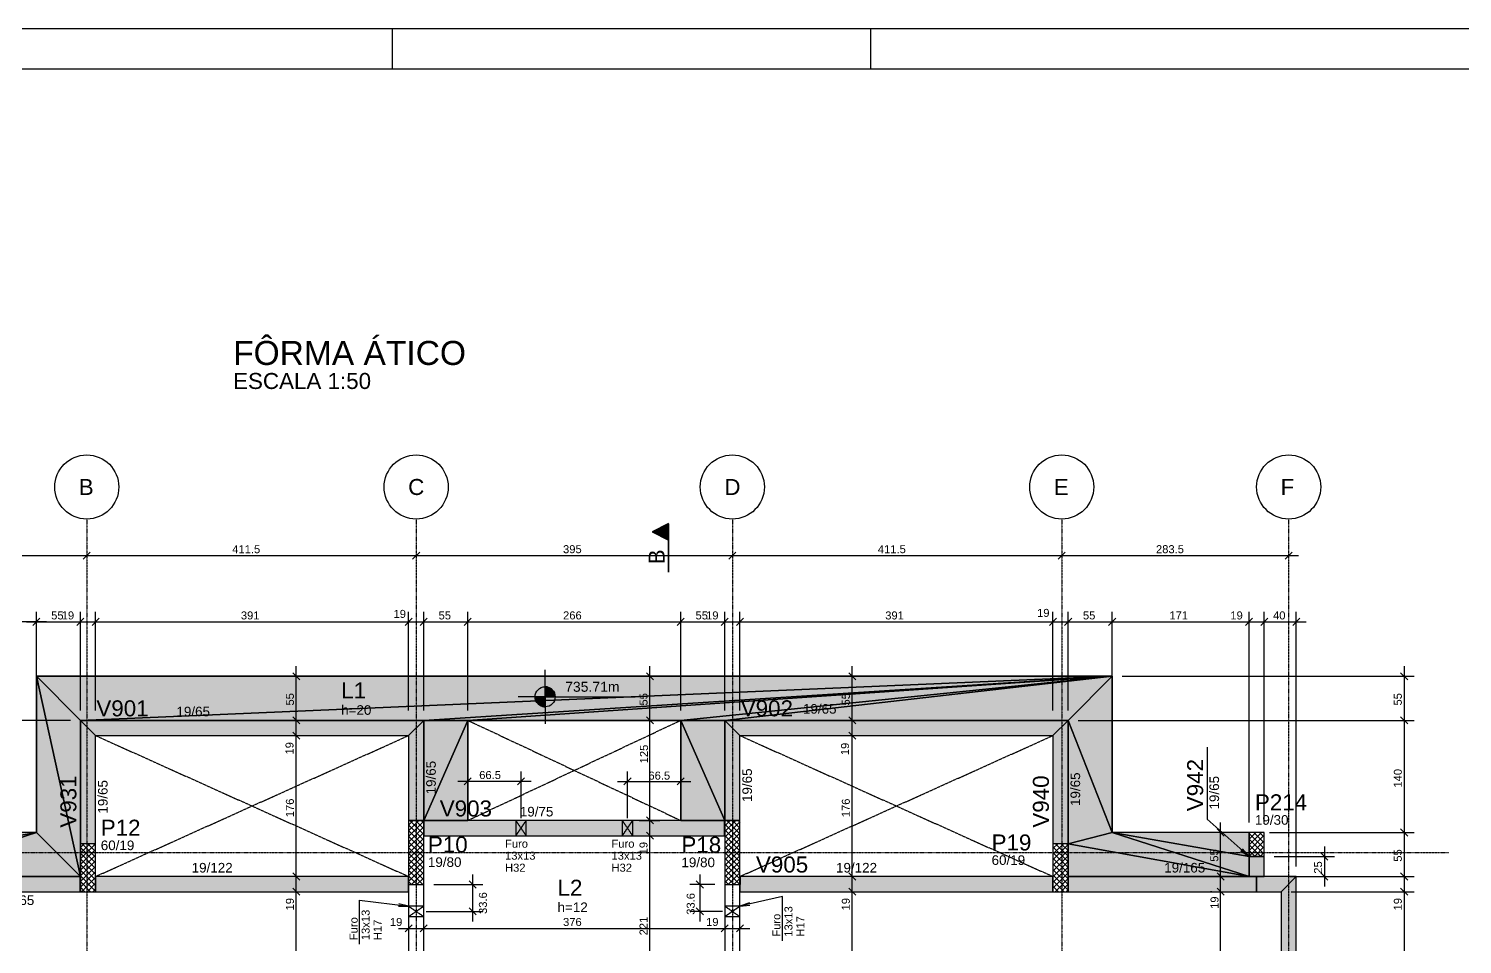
# Model space of a CAD drawing. Extents: x 37185 to 43130, y -8131 to -3926.
# Drawn here: x 38377 to 40168, y -5070 to -3926 of the extents above; entities that cross this region are included whole.
import ezdxf

# ---------------------------------------------------------------- set-up
doc = ezdxf.new("R2010")
doc.units = 0
doc.header["$MEASUREMENT"] = 0
doc.linetypes.add('ESTILO_TQS_0001', pattern=[1, 0.7, -0.3])
doc.linetypes.add('ESTILO_TQS_0004', pattern=[1.12, 0.5, -0.2, 0.01, -0.2, 0.01, -0.2])
doc.layers.add('00VIEWPORT', color=255, linetype='CONTINUOUS', plot=False)
for name, color, linetype in [('21', 5, 'CONTINUOUS'), ('32', 7, 'CONTINUOUS'), ('35', 7, 'CONTINUOUS'), ('37', 4, 'CONTINUOUS'), ('40', 240, 'CONTINUOUS'), ('42', 3, 'CONTINUOUS'), ('43', 3, 'CONTINUOUS'), ('44', 3, 'CONTINUOUS'), ('45', 2, 'CONTINUOUS'), ('46', 2, 'CONTINUOUS'), ('47', 2, 'CONTINUOUS'), ('50', 5, 'CONTINUOUS'), ('51', 5, 'CONTINUOUS'), ('53', 242, 'CONTINUOUS'), ('54', 242, 'CONTINUOUS'), ('55', 12, 'CONTINUOUS'), ('56', 51, 'CONTINUOUS'), ('60', 201, 'CONTINUOUS'), ('68', 4, 'CONTINUOUS'), ('70', 160, 'CONTINUOUS'), ('75', 9, 'CONTINUOUS'), ('79', 12, 'CONTINUOUS'), ('80', 6, 'CONTINUOUS'), ('81', 2, 'CONTINUOUS'), ('82', 252, 'CONTINUOUS')]:
    doc.layers.add(name, color=color, linetype=linetype)
doc.styles.add('TQS_ARIAL', font='arial.ttf')

# ---------------------------------------------------------------- blocks, each defined once
blk = doc.blocks.new('FOLHA A0 VIEWP')
at = {"layer": '00VIEWPORT', "linetype": 'Continuous'}
for p, q in [((37184.5, -3926.3), (43129.5, -3926.3)), ((38832, -3976.3), (38832, -3926.3)), ((39429.5, -3976.3), (39429.5, -3926.3)), ((37309.5, -3976.3), (43079.5, -3976.3))]:
    blk.add_line(p, q, dxfattribs=at)

msp = doc.modelspace()

# ---------------------------------------------------------------- linework, layer by layer
at = {"layer": '37', "linetype": 'Continuous'}
for points in [[(38442.01, -4789.97), (38442.01, -4943.97)], [(38871.01, -4789.97), (38442.01, -4789.97)], [(38871.01, -4914.97), (38871.01, -4789.97)], [(39247.01, -4789.97), (39247.01, -4914.97)], [(39676.01, -4789.97), (39247.01, -4789.97)], [(39676.01, -4943.97), (39676.01, -4789.97)], [(38461.01, -4943.97), (38461.01, -4808.97)], [(38461.01, -4808.97), (38852.01, -4808.97)], [(38852.01, -4808.97), (38852.01, -4914.97)], [(39266.01, -4914.97), (39266.01, -4808.97)], [(39266.01, -4808.97), (39657.01, -4808.97)], [(39657.01, -4808.97), (39657.01, -4943.97)], [(39247.01, -4914.97), (38871.01, -4914.97)], [(38871.01, -4933.97), (39247.01, -4933.97)], [(39902.01, -4959.97), (39902.01, -4984.97)], [(39921.01, -4984.97), (39921.01, -4959.97)], [(38442.01, -4984.97), (38216.01, -4984.97)], [(38852.01, -4984.97), (38461.01, -4984.97)], [(38852.01, -4994.97), (38852.01, -5003.97)], [(38871.01, -5154.97), (38871.01, -4994.97)], [(39247.01, -4994.97), (39247.01, -5154.97)], [(39657.01, -4984.97), (39266.01, -4984.97)], [(39266.01, -5003.97), (39266.01, -4994.97)], [(39902.01, -4984.97), (39676.01, -4984.97)], [(39921.01, -4984.97), (39902.01, -4984.97)], [(39961.01, -4984.97), (39921.01, -4984.97)], [(39961.01, -5303.97), (39961.01, -4984.97)], [(38206.51, -5003.97), (38442.01, -5003.97)], [(38852.01, -5003.97), (38852.01, -5154.97)], [(39266.01, -5154.97), (39266.01, -5003.97)], [(39676.01, -5003.97), (39911.51, -5003.97)], [(39911.51, -5003.97), (39942.01, -5003.97)], [(39942.01, -5003.97), (39942.01, -5303.97)]]:
    msp.add_lwpolyline(points, dxfattribs=at)
at = {"layer": '40', "linetype": 'Continuous'}
for p, q in [((38852.01, -4927.73), (38864.77, -4914.97)), ((38852.01, -4920.66), (38857.7, -4914.97)), ((38852.01, -4934.8), (38871.01, -4915.8)), ((38852.01, -4920.53), (38871.01, -4939.53)), ((38852.01, -4941.87), (38871.01, -4922.87)), ((38853.53, -4914.97), (38871.01, -4932.46)), ((38860.6, -4914.97), (38871.01, -4925.39)), ((38867.67, -4914.97), (38871.01, -4918.32)), ((39247.01, -4928.71), (39260.75, -4914.97)), ((39247.01, -4921.64), (39253.68, -4914.97)), ((39247.01, -4935.78), (39266.01, -4916.78)), ((39247.01, -4919.55), (39266.01, -4938.55)), ((39247.01, -4942.85), (39266.01, -4923.85)), ((39249.51, -4914.97), (39266.01, -4931.48)), ((39256.58, -4914.97), (39266.01, -4924.41)), ((39263.65, -4914.97), (39266.01, -4917.34)), ((38852.01, -4927.6), (38871.01, -4946.6)), ((38852.01, -4948.94), (38871.01, -4929.94)), ((38852.01, -4934.67), (38871.01, -4953.67)), ((38852.01, -4956.02), (38871.01, -4937.02)), ((38852.01, -4941.74), (38871.01, -4960.74)), ((39247.01, -4926.62), (39266.01, -4945.62)), ((39247.01, -4949.92), (39266.01, -4930.92)), ((39247.01, -4933.69), (39266.01, -4952.69)), ((39247.01, -4957), (39266.01, -4938)), ((39247.01, -4940.76), (39266.01, -4959.76)), ((39902.01, -4945.46), (39917.5, -4929.97)), ((39902.01, -4938.39), (39910.43, -4929.97)), ((39902.01, -4931.32), (39903.36, -4929.97)), ((39902.01, -4931.08), (39921.01, -4950.08)), ((39902.01, -4952.53), (39921.01, -4933.53)), ((39902.01, -4938.15), (39921.01, -4957.15)), ((39902.01, -4959.6), (39921.01, -4940.6)), ((39907.98, -4929.97), (39921.01, -4943.01)), ((39915.05, -4929.97), (39921.01, -4935.94)), ((38442.01, -4962.96), (38461.01, -4943.97)), ((38442.01, -4955.89), (38453.93, -4943.97)), ((38442.01, -4948.82), (38446.86, -4943.97)), ((38442.01, -4948.94), (38461.01, -4967.94)), ((38442.01, -4970.04), (38461.01, -4951.04)), ((38442.01, -4956.01), (38461.01, -4975.01)), ((38442.01, -4977.11), (38461.01, -4958.11)), ((38444.12, -4943.97), (38461.01, -4960.87)), ((38451.19, -4943.97), (38461.01, -4953.79)), ((38458.26, -4943.97), (38461.01, -4946.72)), ((38852.01, -4963.09), (38871.01, -4944.09)), ((38852.01, -4948.81), (38871.01, -4967.81)), ((38852.01, -4970.16), (38871.01, -4951.16)), ((38852.01, -4955.89), (38871.01, -4974.89)), ((38852.01, -4977.23), (38871.01, -4958.23)), ((39247.01, -4964.07), (39266.01, -4945.07)), ((39247.01, -4947.83), (39266.01, -4966.83)), ((39247.01, -4971.14), (39266.01, -4952.14)), ((39247.01, -4954.91), (39266.01, -4973.91)), ((39247.01, -4978.21), (39266.01, -4959.21)), ((39657.01, -4957.12), (39670.16, -4943.97)), ((39657.01, -4950.05), (39663.09, -4943.97)), ((39657.01, -4964.19), (39676.01, -4945.19)), ((39657.01, -4947.71), (39676.01, -4966.71)), ((39657.01, -4971.26), (39676.01, -4952.26)), ((39657.01, -4954.78), (39676.01, -4973.78)), ((39657.01, -4978.33), (39676.01, -4959.33)), ((39660.35, -4943.97), (39676.01, -4959.64)), ((39667.42, -4943.97), (39676.01, -4952.57)), ((39674.49, -4943.97), (39676.01, -4945.5)), ((39902.01, -4945.23), (39916.76, -4959.97)), ((39902.01, -4952.3), (39909.69, -4959.97)), ((39902.01, -4959.37), (39902.62, -4959.97)), ((39908.71, -4959.97), (39921.01, -4947.68)), ((39915.79, -4959.97), (39921.01, -4954.75)), ((38442.01, -4963.08), (38461.01, -4982.08)), ((38442.01, -4984.18), (38461.01, -4965.18)), ((38442.01, -4970.15), (38461.01, -4989.15)), ((38442.01, -4991.25), (38461.01, -4972.25)), ((38442.01, -4977.22), (38461.01, -4996.22)), ((38852.01, -4962.96), (38871.01, -4981.96)), ((38852.01, -4984.3), (38871.01, -4965.3)), ((38852.01, -4970.03), (38871.01, -4989.03)), ((38852.01, -4991.37), (38871.01, -4972.37)), ((38852.01, -4977.1), (38869.89, -4994.97)), ((39247.01, -4961.98), (39266.01, -4980.98)), ((39247.01, -4985.28), (39266.01, -4966.28)), ((39247.01, -4969.05), (39266.01, -4988.05)), ((39247.01, -4992.35), (39266.01, -4973.35)), ((39247.01, -4976.12), (39265.87, -4994.97)), ((39657.01, -4961.85), (39676.01, -4980.85)), ((39657.01, -4985.4), (39676.01, -4966.4)), ((39657.01, -4968.93), (39676.01, -4987.93)), ((39657.01, -4992.47), (39676.01, -4973.47)), ((39657.01, -4976), (39676.01, -4995)), ((38442.01, -4998.32), (38461.01, -4979.32)), ((38442.01, -4984.29), (38461.01, -5003.29)), ((38442.01, -4991.36), (38454.63, -5003.97)), ((38443.43, -5003.97), (38461.01, -4986.39)), ((38450.5, -5003.97), (38461.01, -4993.46)), ((38852.01, -4984.17), (38862.82, -4994.97)), ((38852.01, -4991.24), (38855.75, -4994.97)), ((38855.48, -4994.97), (38871.01, -4979.44)), ((38862.55, -4994.97), (38871.01, -4986.51)), ((38869.62, -4994.97), (38871.01, -4993.58)), ((39247.01, -4983.19), (39258.8, -4994.97)), ((39247.01, -4990.26), (39251.73, -4994.97)), ((39251.46, -4994.97), (39266.01, -4980.42)), ((39258.53, -4994.97), (39266.01, -4987.49)), ((39265.6, -4994.97), (39266.01, -4994.56)), ((39657.01, -4999.54), (39676.01, -4980.54)), ((39657.01, -4983.07), (39676.01, -5002.07)), ((39657.01, -4990.14), (39670.85, -5003.97)), ((39659.65, -5003.97), (39676.01, -4987.62)), ((39666.72, -5003.97), (39676.01, -4994.69)), ((38442.01, -4998.43), (38447.55, -5003.97)), ((38457.57, -5003.97), (38461.01, -5000.53)), ((39657.01, -4997.21), (39663.78, -5003.97)), ((39673.8, -5003.97), (39676.01, -5001.76))]:
    msp.add_line(p, q, dxfattribs=at)
for points in [[(38852.01, -4994.97), (38871.01, -4994.97), (38871.01, -4914.97), (38852.01, -4914.97), (38852.01, -4994.97)], [(39266.01, -4914.97), (39247.01, -4914.97), (39247.01, -4994.97), (39266.01, -4994.97), (39266.01, -4914.97)], [(39902.01, -4959.97), (39921.01, -4959.97), (39921.01, -4929.97), (39902.01, -4929.97), (39902.01, -4959.97)], [(38461.01, -5003.97), (38461.01, -4943.97), (38442.01, -4943.97), (38442.01, -5003.97), (38461.01, -5003.97)], [(39676.01, -5003.97), (39676.01, -4943.97), (39657.01, -4943.97), (39657.01, -5003.97), (39676.01, -5003.97)]]:
    msp.add_lwpolyline(points, dxfattribs=at)
at = {"layer": '50', "linetype": 'Continuous'}
for centre in [(38450.01, -4498.57), (38861.51, -4498.57), (39256.51, -4498.57), (39668.01, -4498.57), (39951.51, -4498.57)]:
    msp.add_circle(centre, 40, dxfattribs=at)
at = {"layer": '53', "linetype": 'ESTILO_TQS_0001'}
for points in [[(38992.51, -4924.47), (38986.01, -4933.97), (38999.01, -4933.97), (38992.51, -4924.47), (38999.01, -4933.97), (38999.01, -4914.97), (38992.51, -4924.47), (38999.01, -4914.97), (38986.01, -4914.97), (38992.51, -4924.47), (38986.01, -4914.97), (38986.01, -4933.97), (38992.51, -4924.47)], [(39125.51, -4924.47), (39119.01, -4933.97), (39132.01, -4933.97), (39125.51, -4924.47), (39132.01, -4933.97), (39132.01, -4914.97), (39125.51, -4924.47), (39132.01, -4914.97), (39119.01, -4914.97), (39125.51, -4924.47), (39119.01, -4914.97), (39119.01, -4933.97), (39125.51, -4924.47)], [(38861.51, -5028.56), (38871.01, -5035.06), (38871.01, -5022.06), (38861.51, -5028.56), (38871.01, -5022.06), (38852.01, -5022.06), (38861.51, -5028.56), (38852.01, -5022.06), (38852.01, -5035.06), (38861.51, -5028.56), (38852.01, -5035.06), (38871.01, -5035.06), (38861.51, -5028.56)], [(39256.51, -5028.56), (39266.01, -5035.06), (39266.01, -5022.06), (39256.51, -5028.56), (39266.01, -5022.06), (39247.01, -5022.06), (39256.51, -5028.56), (39247.01, -5022.06), (39247.01, -5035.06), (39256.51, -5028.56), (39247.01, -5035.06), (39266.01, -5035.06), (39256.51, -5028.56)]]:
    msp.add_lwpolyline(points, dxfattribs=at)
at = {"layer": '55', "linetype": 'Continuous'}
for p, q in [((39022.62, -4760.55), (39022.62, -4726.99)), ((39022.62, -4760.55), (38989.07, -4760.55)), ((39010.12, -4760.55), (39035.12, -4760.55)), ((39022.62, -4761.34), (39010.12, -4761.34)), ((39022.62, -4762.13), (39010.23, -4762.13)), ((39022.62, -4762.93), (39010.35, -4762.93)), ((39022.62, -4763.72), (39010.53, -4763.72)), ((39022.62, -4748.05), (39022.62, -4773.05)), ((39022.62, -4748.65), (39026.46, -4748.65)), ((39022.62, -4749.45), (39028.36, -4749.45)), ((39022.62, -4750.24), (39029.69, -4750.24)), ((39022.62, -4751.03), (39030.73, -4751.03)), ((39022.62, -4751.83), (39031.57, -4751.83)), ((39022.62, -4752.62), (39032.28, -4752.62)), ((39022.62, -4753.41), (39032.89, -4753.41)), ((39022.62, -4754.2), (39033.4, -4754.2)), ((39022.62, -4755), (39033.82, -4755)), ((39022.62, -4755.79), (39034.18, -4755.79)), ((39022.62, -4756.58), (39034.48, -4756.58)), ((39022.62, -4757.38), (39034.72, -4757.38)), ((39022.62, -4758.17), (39034.9, -4758.17)), ((39022.62, -4758.96), (39035.02, -4758.96)), ((39022.62, -4759.75), (39035.1, -4759.75)), ((39022.62, -4760.55), (39135.12, -4760.55)), ((39022.62, -4760.55), (39022.62, -4794.11)), ((39022.62, -4764.51), (39010.77, -4764.51)), ((39022.62, -4765.3), (39011.06, -4765.3)), ((39022.62, -4766.1), (39011.42, -4766.1)), ((39022.62, -4766.89), (39011.85, -4766.89)), ((39022.62, -4767.68), (39012.36, -4767.68)), ((39022.62, -4768.48), (39012.96, -4768.48)), ((39022.62, -4769.27), (39013.67, -4769.27)), ((39022.62, -4770.06), (39014.52, -4770.06)), ((39022.62, -4770.85), (39015.55, -4770.85)), ((39022.62, -4771.65), (39016.88, -4771.65)), ((39022.62, -4772.44), (39018.78, -4772.44))]:
    msp.add_line(p, q, dxfattribs=at)
msp.add_circle((39022.62, -4760.55), 12.5, dxfattribs=at)
at = {"layer": '56', "linetype": 'Continuous'}
for points in [[(38206.51, -5003.97), (38441.91, -5003.97), (38441.91, -4984.97), (38206.51, -4984.97), (38206.51, -5003.97)], [(38852.01, -5003.97), (38852.01, -4995.07), (38851.91, -4995.07), (38851.91, -4984.97), (38461.11, -4984.97), (38461.11, -5003.97), (38852.01, -5003.97)], [(39266.01, -5003.97), (39656.91, -5003.97), (39656.91, -4984.97), (39266.11, -4984.97), (39266.11, -4995.07), (39266.01, -4995.07), (39266.01, -5003.97)], [(39911.51, -5003.97), (39911.51, -4984.97), (39676.11, -4984.97), (39676.11, -5003.97), (39911.51, -5003.97)], [(39911.51, -5003.97), (39942.01, -5003.97), (39961.01, -4984.97), (39911.51, -4984.97), (39911.51, -5003.97)], [(39961.01, -4984.97), (39942.01, -5003.97), (39942.01, -5303.87), (39961.01, -5303.87), (39961.01, -4984.97)]]:
    msp.add_lwpolyline(points, dxfattribs=at)
for points in [[(38206.51, -5003.97), (38441.91, -5003.97), (38441.91, -4984.97)], [(38206.51, -5003.97), (38441.91, -4984.97), (38206.51, -4984.97)], [(38851.91, -4995.07), (38851.91, -4984.97), (38461.11, -4984.97)], [(38851.91, -4995.07), (38461.11, -4984.97), (38852.01, -5003.97)], [(38852.01, -5003.97), (38461.11, -4984.97), (38461.11, -5003.97)], [(38851.91, -4995.07), (38852.01, -5003.97), (38852.01, -4995.07)], [(39656.91, -5003.97), (39266.11, -4995.07), (39266.01, -4995.07)], [(39656.91, -5003.97), (39266.01, -4995.07), (39266.01, -5003.97)], [(39656.91, -5003.97), (39656.91, -4984.97), (39266.11, -4984.97)], [(39656.91, -5003.97), (39266.11, -4984.97), (39266.11, -4995.07)], [(39911.51, -5003.97), (39911.51, -4984.97), (39676.11, -4984.97)], [(39911.51, -5003.97), (39676.11, -4984.97), (39676.11, -5003.97)], [(39911.51, -5003.97), (39942.01, -5003.97), (39961.01, -4984.97)], [(39911.51, -5003.97), (39961.01, -4984.97), (39911.51, -4984.97)], [(39911.51, -5003.97), (39911.51, -4984.97), (39911.51, -5003.97)], [(39961.01, -4984.97), (39942.01, -5003.97), (39942.01, -5303.87)], [(39961.01, -4984.97), (39942.01, -5303.87), (39961.01, -5303.87)], [(39961.01, -4984.97), (39961.01, -5303.87), (39961.01, -4984.97)], [(39911.51, -5003.97), (39676.11, -5003.97), (39911.51, -5003.97)]]:
    msp.add_solid(points, dxfattribs=at)
at = {"layer": '60', "linetype": 'Continuous'}
for points in [[(39731.01, -4734.97), (38387.01, -4734.97), (38442.01, -4789.97), (39731.01, -4734.97)], [(38442.01, -4984.97), (38442.01, -4789.97), (38387.01, -4734.97), (38442.01, -4984.97)], [(38442.01, -4984.97), (38387.01, -4734.97), (38387.01, -4929.97), (38442.01, -4984.97)], [(39731.01, -4734.97), (38442.01, -4789.97), (38871.01, -4789.97), (39731.01, -4734.97)], [(39731.01, -4734.97), (38871.01, -4789.97), (38926.01, -4789.97), (39731.01, -4734.97)], [(39731.01, -4734.97), (38926.01, -4789.97), (39192.01, -4789.97), (39731.01, -4734.97)], [(39731.01, -4734.97), (39192.01, -4789.97), (39247.01, -4789.97), (39731.01, -4734.97)], [(39676.01, -4789.97), (39731.01, -4734.97), (39247.01, -4789.97), (39676.01, -4789.97)], [(39731.01, -4929.97), (39731.01, -4734.97), (39676.01, -4789.97), (39731.01, -4929.97)], [(38461.01, -4808.97), (38442.01, -4789.97), (38442.01, -4943.87), (38461.01, -4943.87), (38461.01, -4808.97)], [(38461.01, -4808.97), (38852.01, -4808.97), (38871.01, -4789.97), (38442.01, -4789.97), (38461.01, -4808.97)], [(38442.01, -4984.97), (38442.01, -4943.97), (38442.01, -4789.97), (38442.01, -4984.97)], [(38871.01, -4789.97), (38852.01, -4808.97), (38852.01, -4914.87), (38871.01, -4914.87), (38871.01, -4789.97)], [(38926.01, -4789.97), (38871.01, -4789.97), (38871.01, -4914.97), (38926.01, -4789.97)], [(38926.01, -4789.97), (38871.01, -4914.97), (38926.01, -4914.97), (38926.01, -4789.97)], [(39247.01, -4789.97), (39192.01, -4789.97), (39247.01, -4914.97), (39247.01, -4789.97)], [(39192.01, -4789.97), (39192.01, -4914.97), (39247.01, -4914.97), (39192.01, -4789.97)], [(39266.01, -4808.97), (39247.01, -4789.97), (39247.01, -4914.87), (39266.01, -4914.87), (39266.01, -4808.97)], [(39266.01, -4808.97), (39657.01, -4808.97), (39676.01, -4789.97), (39247.01, -4789.97), (39266.01, -4808.97)], [(39676.01, -4789.97), (39657.01, -4808.97), (39657.01, -4943.87), (39676.01, -4943.87), (39676.01, -4789.97)], [(39676.01, -4943.97), (39731.01, -4929.97), (39676.01, -4789.97), (39676.01, -4943.97)], [(38871.11, -4914.97), (38871.11, -4933.97), (39246.91, -4933.97), (39246.91, -4914.97), (38871.11, -4914.97)], [(38442.01, -4984.97), (38387.01, -4929.97), (38216.01, -4984.97), (38442.01, -4984.97)], [(38387.01, -4929.97), (38216.01, -4929.97), (38216.01, -4959.97), (38387.01, -4929.97)], [(38387.01, -4929.97), (38216.01, -4959.97), (38216.01, -4984.97), (38387.01, -4929.97)], [(39902.01, -4984.97), (39731.01, -4929.97), (39676.01, -4943.97), (39902.01, -4984.97)], [(39731.01, -4929.97), (39902.01, -4984.97), (39902.01, -4959.97), (39731.01, -4929.97)], [(39731.01, -4929.97), (39902.01, -4959.97), (39902.01, -4929.97), (39731.01, -4929.97)], [(39676.01, -4984.97), (39902.01, -4984.97), (39676.01, -4943.97), (39676.01, -4984.97)], [(39921.01, -4984.97), (39921.01, -4960.07), (39902.01, -4960.07), (39902.01, -4984.97), (39921.01, -4984.97)]]:
    msp.add_lwpolyline(points, dxfattribs=at)
for points in [[(39731.01, -4734.97), (38387.01, -4734.97), (38442.01, -4789.97)], [(38442.01, -4984.97), (38442.01, -4789.97), (38387.01, -4734.97)], [(38442.01, -4984.97), (38387.01, -4734.97), (38442.01, -4984.97)], [(38442.01, -4984.97), (38387.01, -4734.97), (38387.01, -4929.97)], [(39731.01, -4734.97), (38442.01, -4789.97), (39731.01, -4734.97)], [(39731.01, -4734.97), (38442.01, -4789.97), (38871.01, -4789.97)], [(39731.01, -4734.97), (38871.01, -4789.97), (39731.01, -4734.97)], [(39731.01, -4734.97), (38871.01, -4789.97), (38926.01, -4789.97)], [(39731.01, -4734.97), (38926.01, -4789.97), (39731.01, -4734.97)], [(39731.01, -4734.97), (38926.01, -4789.97), (39192.01, -4789.97)], [(39731.01, -4734.97), (39192.01, -4789.97), (39247.01, -4789.97)], [(39731.01, -4734.97), (39192.01, -4789.97), (39731.01, -4734.97)], [(39676.01, -4789.97), (39731.01, -4734.97), (39247.01, -4789.97)], [(39731.01, -4734.97), (39247.01, -4789.97), (39731.01, -4734.97)], [(39731.01, -4929.97), (39731.01, -4734.97), (39676.01, -4789.97)], [(38461.01, -4808.97), (38442.01, -4789.97), (38442.01, -4943.87)], [(38461.01, -4808.97), (38871.01, -4789.97), (38442.01, -4789.97)], [(38461.01, -4808.97), (38442.01, -4789.97), (38461.01, -4808.97)], [(38442.01, -4984.97), (38442.01, -4943.97), (38442.01, -4789.97)], [(38442.01, -4984.97), (38442.01, -4789.97), (38442.01, -4984.97)], [(38461.01, -4808.97), (38852.01, -4808.97), (38871.01, -4789.97)], [(38871.01, -4789.97), (38852.01, -4808.97), (38852.01, -4914.87)], [(38871.01, -4789.97), (38852.01, -4914.87), (38871.01, -4914.87)], [(38871.01, -4789.97), (38871.01, -4914.87), (38871.01, -4789.97)], [(38926.01, -4789.97), (38871.01, -4789.97), (38871.01, -4914.97)], [(38926.01, -4789.97), (38871.01, -4914.97), (38926.01, -4789.97)], [(38926.01, -4789.97), (38871.01, -4914.97), (38926.01, -4914.97)], [(38926.01, -4789.97), (38926.01, -4914.97), (38926.01, -4789.97)], [(39247.01, -4789.97), (39192.01, -4789.97), (39247.01, -4914.97)], [(39192.01, -4789.97), (39192.01, -4914.97), (39247.01, -4914.97)], [(39192.01, -4789.97), (39247.01, -4914.97), (39192.01, -4789.97)], [(39266.01, -4808.97), (39247.01, -4789.97), (39247.01, -4914.87)], [(39266.01, -4808.97), (39676.01, -4789.97), (39247.01, -4789.97)], [(39266.01, -4808.97), (39247.01, -4789.97), (39266.01, -4808.97)], [(39676.01, -4789.97), (39247.01, -4789.97), (39676.01, -4789.97)], [(39247.01, -4789.97), (39247.01, -4914.97), (39247.01, -4789.97)], [(39266.01, -4808.97), (39657.01, -4808.97), (39676.01, -4789.97)], [(39676.01, -4789.97), (39657.01, -4808.97), (39657.01, -4943.87)], [(39676.01, -4789.97), (39657.01, -4943.87), (39676.01, -4943.87)], [(39676.01, -4789.97), (39676.01, -4943.87), (39676.01, -4789.97)], [(39676.01, -4943.97), (39731.01, -4929.97), (39676.01, -4789.97)], [(39676.01, -4943.97), (39676.01, -4789.97), (39676.01, -4943.97)], [(39731.01, -4929.97), (39676.01, -4789.97), (39731.01, -4929.97)], [(38461.01, -4808.97), (38442.01, -4943.87), (38461.01, -4943.87)], [(38461.01, -4808.97), (38461.01, -4943.87), (38461.01, -4808.97)], [(39266.01, -4808.97), (39247.01, -4914.87), (39266.01, -4914.87)], [(39266.01, -4808.97), (39266.01, -4914.87), (39266.01, -4808.97)], [(38871.11, -4914.97), (38871.11, -4933.97), (39246.91, -4933.97)], [(38871.11, -4914.97), (39246.91, -4933.97), (39246.91, -4914.97)], [(38871.11, -4914.97), (39246.91, -4914.97), (38871.11, -4914.97)], [(38442.01, -4984.97), (38387.01, -4929.97), (38216.01, -4984.97)], [(38387.01, -4929.97), (38216.01, -4929.97), (38216.01, -4959.97)], [(38387.01, -4929.97), (38216.01, -4959.97), (38387.01, -4929.97)], [(38387.01, -4929.97), (38216.01, -4959.97), (38216.01, -4984.97)], [(38387.01, -4929.97), (38216.01, -4984.97), (38387.01, -4929.97)], [(38442.01, -4984.97), (38387.01, -4929.97), (38442.01, -4984.97)], [(39902.01, -4984.97), (39731.01, -4929.97), (39676.01, -4943.97)], [(39731.01, -4929.97), (39902.01, -4984.97), (39902.01, -4959.97)], [(39731.01, -4929.97), (39902.01, -4959.97), (39731.01, -4929.97)], [(39731.01, -4929.97), (39902.01, -4959.97), (39902.01, -4929.97)], [(39731.01, -4929.97), (39902.01, -4929.97), (39731.01, -4929.97)], [(39676.01, -4984.97), (39902.01, -4984.97), (39676.01, -4943.97)], [(39676.01, -4984.97), (39676.01, -4943.97), (39676.01, -4984.97)], [(39902.01, -4984.97), (39676.01, -4943.97), (39902.01, -4984.97)], [(39921.01, -4984.97), (39921.01, -4960.07), (39902.01, -4960.07)], [(39921.01, -4984.97), (39902.01, -4960.07), (39902.01, -4984.97)], [(38442.01, -4984.97), (38216.01, -4984.97), (38442.01, -4984.97)], [(39921.01, -4984.97), (39902.01, -4984.97), (39921.01, -4984.97)]]:
    msp.add_solid(points, dxfattribs=at)
at = {"layer": '68', "linetype": 'ESTILO_TQS_0001'}
for points in [[(38461.01, -5003.97), (38852.01, -5003.97)], [(39266.01, -5003.97), (39657.01, -5003.97)]]:
    msp.add_lwpolyline(points, dxfattribs=at)
at = {"layer": '70', "linetype": 'ESTILO_TQS_0004'}
for p, q in [((38450.01, -4538.57), (38450.01, -6445.58)), ((38861.51, -4538.57), (38861.51, -6445.58)), ((39256.51, -4538.57), (39256.51, -6445.58)), ((39668.01, -4538.57), (39668.01, -6445.58)), ((39951.51, -4538.57), (39951.51, -6445.58)), ((37919.79, -4954.97), (40151.74, -4954.97))]:
    msp.add_line(p, q, dxfattribs=at)
at = {"layer": '75', "linetype": 'Continuous'}
for p, q in [((39176.94, -4544.33), (39156.2, -4554.7)), ((39176.86, -4544.47), (39156.4, -4554.7)), ((39167.37, -4549.21), (39167.37, -4560.19)), ((39168.97, -4548.42), (39168.97, -4560.98)), ((39170.56, -4547.62), (39170.56, -4561.78)), ((39172.16, -4546.82), (39172.16, -4562.58)), ((39173.75, -4546.02), (39173.75, -4563.38)), ((39175.35, -4545.22), (39175.35, -4564.18)), ((39176.86, -4544.47), (39176.86, -4605.13)), ((39176.94, -4605.13), (39176.94, -4544.33)), ((39156.2, -4554.7), (39176.86, -4565.03)), ((39156.4, -4554.7), (39176.86, -4564.93)), ((39157.8, -4554), (39157.8, -4555.4)), ((39159.39, -4553.2), (39159.39, -4556.2)), ((39160.99, -4552.4), (39160.99, -4557)), ((39162.58, -4551.61), (39162.58, -4557.79)), ((39164.18, -4550.81), (39164.18, -4558.59)), ((39165.79, -4550.01), (39165.78, -4559.39)), ((38154.01, -4584.25), (38462.51, -4584.25)), ((38437.51, -4584.25), (38874.01, -4584.25)), ((38445.59, -4588.67), (38454.43, -4579.83)), ((38445.59, -4588.67), (38454.43, -4579.83)), ((38450.01, -4584.25), (38450.01, -4584.25)), ((38450.01, -4584.25), (38450.01, -4584.25)), ((38849.01, -4584.25), (39269.01, -4584.25)), ((38857.09, -4588.67), (38865.93, -4579.83)), ((38857.09, -4588.67), (38865.93, -4579.83)), ((38861.51, -4584.25), (38861.51, -4584.25)), ((38861.51, -4584.25), (38861.51, -4584.25)), ((39244.01, -4584.25), (39680.51, -4584.25)), ((39252.09, -4588.67), (39260.93, -4579.83)), ((39252.09, -4588.67), (39260.93, -4579.83)), ((39256.51, -4584.25), (39256.51, -4584.25)), ((39256.51, -4584.25), (39256.51, -4584.25)), ((39655.51, -4584.25), (39964.01, -4584.25)), ((39663.59, -4588.67), (39672.43, -4579.83)), ((39663.59, -4588.67), (39672.43, -4579.83)), ((39668.01, -4584.25), (39668.01, -4584.25)), ((39668.01, -4584.25), (39668.01, -4584.25)), ((39947.09, -4588.67), (39955.93, -4579.83)), ((39951.51, -4584.25), (39951.51, -4584.25)), ((38387.01, -4777.47), (38387.01, -4654.45)), ((38387.01, -4722.47), (38387.01, -4654.45)), ((38442.01, -4777.47), (38442.01, -4654.45)), ((38442.01, -4777.47), (38442.01, -4654.45)), ((38461.01, -4777.47), (38461.01, -4654.45)), ((38461.01, -4777.47), (38461.01, -4654.45)), ((38852.01, -4777.47), (38852.01, -4654.45)), ((38852.01, -4777.47), (38852.01, -4654.45)), ((38871.01, -4777.47), (38871.01, -4654.45)), ((38871.01, -4777.47), (38871.01, -4654.45)), ((38926.01, -4777.47), (38926.01, -4654.45)), ((38926.01, -4777.47), (38926.01, -4654.45)), ((39192.01, -4777.47), (39192.01, -4654.45)), ((39192.01, -4777.47), (39192.01, -4654.45)), ((39247.01, -4777.47), (39247.01, -4654.45)), ((39247.01, -4777.47), (39247.01, -4654.45)), ((39266.01, -4777.47), (39266.01, -4654.45)), ((39266.01, -4777.47), (39266.01, -4654.45)), ((39657.01, -4777.47), (39657.01, -4654.45)), ((39657.01, -4777.47), (39657.01, -4654.45)), ((39676.01, -4777.47), (39676.01, -4654.45)), ((39676.01, -4777.47), (39676.01, -4654.45)), ((39731.01, -4777.47), (39731.01, -4654.45)), ((39731.01, -4722.47), (39731.01, -4654.45)), ((39902.01, -4917.47), (39902.01, -4654.45)), ((39902.01, -4917.47), (39902.01, -4654.45)), ((39921.01, -4917.47), (39921.01, -4654.45)), ((39921.01, -4917.47), (39921.01, -4654.45)), ((39961.01, -4972.47), (39961.01, -4654.45)), ((38399.51, -4666.95), (38203.51, -4666.95)), ((38374.51, -4666.95), (38454.51, -4666.95)), ((38382.59, -4671.37), (38391.43, -4662.53)), ((38391.43, -4662.53), (38382.59, -4671.37)), ((38429.51, -4666.95), (38473.51, -4666.95)), ((38437.59, -4671.37), (38446.43, -4662.53)), ((38437.59, -4671.37), (38446.43, -4662.53)), ((38448.51, -4666.95), (38864.51, -4666.95)), ((38456.59, -4671.37), (38465.43, -4662.53)), ((38456.59, -4671.37), (38465.43, -4662.53)), ((38839.51, -4666.95), (38883.51, -4666.95)), ((38847.59, -4671.37), (38856.43, -4662.53)), ((38847.59, -4671.37), (38856.43, -4662.53)), ((38858.51, -4666.95), (38938.51, -4666.95)), ((38866.59, -4671.37), (38875.43, -4662.53)), ((38866.59, -4671.37), (38875.43, -4662.53)), ((38913.51, -4666.95), (39204.51, -4666.95)), ((38921.59, -4671.37), (38930.43, -4662.53)), ((38921.59, -4671.37), (38930.43, -4662.53)), ((39179.51, -4666.95), (39259.51, -4666.95)), ((39187.59, -4671.37), (39196.43, -4662.53)), ((39187.59, -4671.37), (39196.43, -4662.53)), ((39234.51, -4666.95), (39278.51, -4666.95)), ((39242.59, -4671.37), (39251.43, -4662.53)), ((39242.59, -4671.37), (39251.43, -4662.53)), ((39253.51, -4666.95), (39669.51, -4666.95)), ((39261.59, -4671.37), (39270.43, -4662.53)), ((39261.59, -4671.37), (39270.43, -4662.53)), ((39644.51, -4666.95), (39688.51, -4666.95)), ((39652.59, -4671.37), (39661.43, -4662.53)), ((39652.59, -4671.37), (39661.43, -4662.53)), ((39663.51, -4666.95), (39743.51, -4666.95)), ((39671.59, -4671.37), (39680.43, -4662.53)), ((39671.59, -4671.37), (39680.43, -4662.53)), ((39718.51, -4666.95), (39914.51, -4666.95)), ((39726.59, -4671.37), (39735.43, -4662.53)), ((39726.59, -4671.37), (39735.43, -4662.53)), ((39889.51, -4666.95), (39933.51, -4666.95)), ((39897.59, -4671.37), (39906.43, -4662.53)), ((39897.59, -4671.37), (39906.43, -4662.53)), ((39908.51, -4666.95), (39973.51, -4666.95)), ((39916.59, -4671.37), (39925.43, -4662.53)), ((39916.59, -4671.37), (39925.43, -4662.53)), ((39956.59, -4671.37), (39965.43, -4662.53)), ((38711.76, -4802.47), (38711.76, -4722.47)), ((39153.56, -4802.47), (39153.56, -4722.47)), ((39406.26, -4802.47), (39406.26, -4722.47)), ((40095.86, -4722.47), (40095.86, -4802.47)), ((38387.01, -4734.97), (38387.01, -4734.97)), ((38387.01, -4734.97), (38387.01, -4734.97)), ((38387.01, -4734.97), (38387.01, -4734.97)), ((38716.18, -4739.39), (38707.34, -4730.56)), ((38711.76, -4734.97), (38711.76, -4734.97)), ((39127.51, -4734.97), (39127.51, -4734.97)), ((39140.01, -4734.97), (39166.06, -4734.97)), ((39157.97, -4739.39), (39149.14, -4730.56)), ((39410.68, -4739.39), (39401.84, -4730.56)), ((39406.26, -4734.97), (39406.26, -4734.97)), ((39731.01, -4734.97), (39731.01, -4734.97)), ((39731.01, -4734.97), (39731.01, -4734.97)), ((39743.51, -4734.97), (40108.36, -4734.97)), ((40091.44, -4730.56), (40100.28, -4739.39)), ((38711.76, -4821.47), (38711.76, -4777.47)), ((39153.56, -4927.47), (39153.56, -4777.47)), ((39406.26, -4821.47), (39406.26, -4777.47)), ((40095.86, -4777.47), (40095.86, -4942.47)), ((38429.51, -4789.97), (37982.74, -4789.97)), ((38429.51, -4789.97), (37982.74, -4789.97)), ((38387.01, -4789.97), (38387.01, -4789.97)), ((38442.01, -4789.97), (38442.01, -4789.97)), ((38442.01, -4789.97), (38442.01, -4789.97)), ((38442.01, -4789.97), (38442.01, -4789.97)), ((38442.01, -4789.97), (38442.01, -4789.97)), ((38461.01, -4789.97), (38461.01, -4789.97)), ((38461.01, -4789.97), (38461.01, -4789.97)), ((38716.18, -4794.39), (38707.34, -4785.56)), ((38716.18, -4794.39), (38707.34, -4785.56)), ((38711.76, -4789.97), (38711.76, -4789.97)), ((38711.76, -4789.97), (38711.76, -4789.97)), ((38711.76, -4997.47), (38711.76, -4796.47)), ((38852.01, -4789.97), (38852.01, -4789.97)), ((38852.01, -4789.97), (38852.01, -4789.97)), ((38871.01, -4789.97), (38871.01, -4789.97)), ((38871.01, -4789.97), (38871.01, -4789.97)), ((38926.01, -4789.97), (38926.01, -4789.97)), ((38926.01, -4789.97), (38926.01, -4789.97)), ((39127.51, -4789.97), (39127.51, -4789.97)), ((39127.51, -4789.97), (39127.51, -4789.97)), ((39140.01, -4789.97), (39166.06, -4789.97)), ((39140.01, -4789.97), (39166.06, -4789.97)), ((39157.97, -4794.39), (39149.14, -4785.56)), ((39157.97, -4794.39), (39149.14, -4785.56)), ((39192.01, -4789.97), (39192.01, -4789.97)), ((39192.01, -4789.97), (39192.01, -4789.97)), ((39247.01, -4789.97), (39247.01, -4789.97)), ((39247.01, -4789.97), (39247.01, -4789.97)), ((39266.01, -4789.97), (39266.01, -4789.97)), ((39266.01, -4789.97), (39266.01, -4789.97)), ((39410.68, -4794.39), (39401.84, -4785.56)), ((39410.68, -4794.39), (39401.84, -4785.56)), ((39406.26, -4789.97), (39406.26, -4789.97)), ((39406.26, -4789.97), (39406.26, -4789.97)), ((39406.26, -4997.47), (39406.26, -4796.47)), ((39657.01, -4789.97), (39657.01, -4789.97)), ((39657.01, -4789.97), (39657.01, -4789.97)), ((39676.01, -4789.97), (39676.01, -4789.97)), ((39676.01, -4789.97), (39676.01, -4789.97)), ((39676.01, -4789.97), (39676.01, -4789.97)), ((39676.01, -4789.97), (39676.01, -4789.97)), ((39688.51, -4789.97), (40108.36, -4789.97)), ((39688.51, -4789.97), (40108.36, -4789.97)), ((39731.01, -4789.97), (39731.01, -4789.97)), ((40091.44, -4785.56), (40100.28, -4794.39)), ((40091.44, -4785.56), (40100.28, -4794.39)), ((38716.18, -4813.39), (38707.34, -4804.56)), ((38716.18, -4813.39), (38707.34, -4804.56)), ((38711.76, -4808.97), (38711.76, -4808.97)), ((38711.76, -4808.97), (38711.76, -4808.97)), ((39410.68, -4813.39), (39401.84, -4804.56)), ((39410.68, -4813.39), (39401.84, -4804.56)), ((39406.26, -4808.97), (39406.26, -4808.97)), ((39406.26, -4808.97), (39406.26, -4808.97)), ((38926.01, -4870.59), (38926.01, -4853.73)), ((38992.51, -4911.97), (38992.51, -4853.73)), ((39125.51, -4911.97), (39125.51, -4853.73)), ((39192.01, -4883.12), (39192.01, -4853.73)), ((39005.01, -4866.23), (38913.51, -4866.23)), ((38930.43, -4861.81), (38921.59, -4870.65)), ((38996.93, -4861.81), (38988.09, -4870.65)), ((39113.01, -4866.23), (39204.51, -4866.23)), ((39121.09, -4870.65), (39129.93, -4861.81)), ((39187.59, -4870.65), (39196.43, -4861.81)), ((38926.01, -4883.09), (38926.01, -4883.09)), ((39153.56, -4946.47), (39153.56, -4902.47)), ((39192.01, -4895.62), (39192.01, -4895.62)), ((38992.51, -4924.47), (38992.51, -4924.47)), ((39125.51, -4924.47), (39125.51, -4924.47)), ((39127.51, -4914.97), (39127.51, -4914.97)), ((39127.51, -4914.97), (39127.51, -4914.97)), ((39140.01, -4914.97), (39166.06, -4914.97)), ((39140.01, -4914.97), (39166.06, -4914.97)), ((39157.97, -4919.39), (39149.14, -4910.56)), ((39157.97, -4919.39), (39149.14, -4910.56)), ((39153.56, -5167.47), (39153.56, -4921.47)), ((39866.57, -4997.47), (39866.57, -4917.47)), ((40095.86, -4917.47), (40095.86, -4997.47)), ((39127.51, -4933.97), (39127.51, -4933.97)), ((39127.51, -4933.97), (39127.51, -4933.97)), ((39140.01, -4933.97), (39166.06, -4933.97)), ((39140.01, -4933.97), (39166.06, -4933.97)), ((39157.97, -4938.39), (39149.14, -4929.56)), ((39157.97, -4938.39), (39149.14, -4929.56)), ((39855.73, -4929.97), (39854.07, -4929.97)), ((39870.99, -4934.39), (39862.15, -4925.56)), ((39868.23, -4929.97), (39868.23, -4929.97)), ((39902.01, -4929.97), (39902.01, -4929.97)), ((39902.01, -4929.97), (39902.01, -4929.97)), ((39915.27, -4929.97), (39915.27, -4929.97)), ((39915.27, -4929.97), (39915.27, -4929.97)), ((39921.01, -4929.97), (39921.01, -4929.97)), ((39921.01, -4929.97), (39921.01, -4929.97)), ((39927.77, -4929.97), (40108.36, -4929.97)), ((39927.77, -4929.97), (40108.36, -4929.97)), ((40091.44, -4925.56), (40100.28, -4934.39)), ((40091.44, -4925.56), (40100.28, -4934.39)), ((39921.01, -4959.97), (39921.01, -4959.97)), ((39933.51, -4959.97), (40008.73, -4959.97)), ((39991.81, -4955.56), (40000.65, -4964.39)), ((39996.23, -4947.47), (39996.23, -4997.47)), ((38711.76, -5016.47), (38711.76, -4972.47)), ((39406.26, -5016.47), (39406.26, -4972.47)), ((39866.57, -5016.47), (39866.57, -4972.47)), ((40095.86, -4972.47), (40095.86, -5016.47)), ((38716.18, -4989.39), (38707.34, -4980.56)), ((38716.18, -4989.39), (38707.34, -4980.56)), ((38711.76, -4984.97), (38711.76, -4984.97)), ((38711.76, -4984.97), (38711.76, -4984.97)), ((38711.76, -5322.47), (38711.76, -4991.47)), ((38871.01, -4994.97), (38871.01, -4994.97)), ((38883.51, -4994.97), (38944.67, -4994.97)), ((38936.59, -4999.39), (38927.75, -4990.56)), ((38932.17, -5041.06), (38932.17, -4982.47)), ((39234.51, -4994.97), (39203.37, -4994.97)), ((39211.46, -4990.56), (39220.29, -4999.39)), ((39215.87, -4982.47), (39215.87, -5041.06)), ((39247.01, -4994.97), (39247.01, -4994.97)), ((39410.68, -4989.39), (39401.84, -4980.56)), ((39410.68, -4989.39), (39401.84, -4980.56)), ((39406.26, -4984.97), (39406.26, -4984.97)), ((39406.26, -4984.97), (39406.26, -4984.97)), ((39406.26, -5322.47), (39406.26, -4991.47)), ((39855.73, -4984.97), (39854.07, -4984.97)), ((39855.73, -4984.97), (39854.07, -4984.97)), ((39870.99, -4989.39), (39862.15, -4980.56)), ((39870.99, -4989.39), (39862.15, -4980.56)), ((39866.57, -5322.47), (39866.57, -4991.47)), ((39868.23, -4984.97), (39868.23, -4984.97)), ((39868.23, -4984.97), (39868.23, -4984.97)), ((39941.01, -4984.97), (39941.01, -4984.97)), ((39953.51, -4984.97), (40008.73, -4984.97)), ((39961.01, -4984.97), (39961.01, -4984.97)), ((39961.01, -4984.97), (39961.01, -4984.97)), ((39961.01, -4984.97), (39961.01, -4984.97)), ((39973.51, -4984.97), (40108.36, -4984.97)), ((39973.51, -4984.97), (40108.36, -4984.97)), ((39991.81, -4980.56), (40000.65, -4989.39)), ((40091.44, -4980.56), (40100.28, -4989.39)), ((40091.44, -4980.56), (40100.28, -4989.39)), ((40095.86, -4991.47), (40095.86, -5377.47)), ((38716.18, -5008.39), (38707.34, -4999.56)), ((38716.18, -5008.39), (38707.34, -4999.56)), ((38711.76, -5003.97), (38711.76, -5003.97)), ((38711.76, -5003.97), (38711.76, -5003.97)), ((39410.68, -5008.39), (39401.84, -4999.56)), ((39410.68, -5008.39), (39401.84, -4999.56)), ((39406.26, -5003.97), (39406.26, -5003.97)), ((39406.26, -5003.97), (39406.26, -5003.97)), ((39855.73, -5003.97), (39854.07, -5003.97)), ((39855.73, -5003.97), (39854.07, -5003.97)), ((39870.99, -5008.39), (39862.15, -4999.56)), ((39870.99, -5008.39), (39862.15, -4999.56)), ((39868.23, -5003.97), (39868.23, -5003.97)), ((39868.23, -5003.97), (39868.23, -5003.97)), ((39942.01, -5003.97), (39942.01, -5003.97)), ((39942.01, -5003.97), (39942.01, -5003.97)), ((39954.51, -5003.97), (40108.36, -5003.97)), ((39954.51, -5003.97), (40108.36, -5003.97)), ((40091.44, -4999.56), (40100.28, -5008.39)), ((40091.44, -4999.56), (40100.28, -5008.39)), ((38861.51, -5028.56), (38861.51, -5028.56)), ((38874.01, -5028.56), (38944.67, -5028.56)), ((38936.59, -5032.98), (38927.75, -5024.14)), ((39244.01, -5028.56), (39203.37, -5028.56)), ((39211.46, -5024.14), (39220.29, -5032.98)), ((39256.51, -5028.56), (39256.51, -5028.56)), ((38839.51, -5049.73), (38883.51, -5049.73)), ((38847.59, -5054.14), (38856.43, -5045.31)), ((38852.01, -5049.73), (38852.01, -5049.73)), ((38858.51, -5049.73), (39259.51, -5049.73)), ((38866.59, -5054.14), (38875.43, -5045.31)), ((38866.59, -5054.14), (38875.43, -5045.31)), ((38871.01, -5049.73), (38871.01, -5049.73)), ((38871.01, -5049.73), (38871.01, -5049.73)), ((39234.51, -5049.73), (39278.51, -5049.73)), ((39242.59, -5054.14), (39251.43, -5045.31)), ((39242.59, -5054.14), (39251.43, -5045.31)), ((39247.01, -5049.73), (39247.01, -5049.73)), ((39247.01, -5049.73), (39247.01, -5049.73)), ((39261.59, -5054.14), (39270.43, -5045.31)), ((39266.01, -5049.73), (39266.01, -5049.73))]:
    msp.add_line(p, q, dxfattribs=at)
for points in [[(39849.68, -4823.45), (39849.68, -4913.45), (39902.01, -4959.97), (39891.67, -4952.96), (39902.01, -4959.97), (39893.84, -4950.52)], [(38790.86, -5069.47), (38790.86, -5014.47), (38852.01, -5022.06), (38839.51, -5022.15), (38852.01, -5022.06), (38839.92, -5018.91)], [(39319.09, -5065.11), (39319.09, -5010.11), (39266.01, -5022.06), (39277.75, -5017.74), (39266.01, -5022.06), (39278.46, -5020.93)]]:
    msp.add_lwpolyline(points, dxfattribs=at)
at = {"layer": '79', "linetype": 'Continuous'}
for points in [[(39176.86, -4544.47), (39156.4, -4554.7), (39176.86, -4564.93), (39176.86, -4544.47)], [(39022.62, -4773.05), (39022.62, -4760.55), (39010.12, -4760.55), (39010.13, -4761), (39010.19, -4761.79), (39010.29, -4762.58), (39010.45, -4763.4), (39010.65, -4764.14), (39010.93, -4764.96), (39011.26, -4765.76), (39011.64, -4766.52), (39012.12, -4767.32), (39012.7, -4768.14), (39013.4, -4768.98), (39013.99, -4769.58), (39014.78, -4770.28), (39015.32, -4770.69), (39015.91, -4771.09), (39016.61, -4771.51), (39017.32, -4771.87), (39018.4, -4772.31), (39019.39, -4772.62), (39020.18, -4772.81), (39021.14, -4772.96), (39021.92, -4773.03), (39022.62, -4773.05)], [(39022.62, -4748.05), (39022.62, -4760.55), (39035.12, -4760.55), (39035.12, -4760.09), (39035.06, -4759.3), (39034.96, -4758.51), (39034.79, -4757.69), (39034.6, -4756.96), (39034.32, -4756.13), (39033.98, -4755.33), (39033.6, -4754.57), (39033.13, -4753.77), (39032.55, -4752.95), (39031.85, -4752.12), (39031.26, -4751.51), (39030.47, -4750.82), (39029.93, -4750.4), (39029.34, -4750.01), (39028.64, -4749.59), (39027.93, -4749.23), (39026.85, -4748.78), (39025.86, -4748.47), (39025.07, -4748.29), (39024.1, -4748.14), (39023.32, -4748.07), (39022.62, -4748.05)]]:
    msp.add_lwpolyline(points, dxfattribs=at)
at = {"layer": '80', "linetype": 'Continuous'}
for p, q in [((38387.01, -4734.97), (39731.01, -4734.97)), ((38387.01, -4929.97), (38387.01, -4734.97)), ((39731.01, -4734.97), (39731.01, -4929.97)), ((38926.01, -4789.97), (38926.01, -4914.97)), ((39192.01, -4789.97), (38926.01, -4789.97)), ((39192.01, -4914.97), (39192.01, -4789.97)), ((38387.01, -4929.97), (38216.01, -4929.97)), ((39902.01, -4929.97), (39731.01, -4929.97))]:
    msp.add_line(p, q, dxfattribs=at)
at = {"layer": '81', "linetype": 'ESTILO_TQS_0001'}
for p, q in [((38926.01, -4914.97), (39192.01, -4789.97)), ((38926.01, -4789.97), (39192.01, -4914.97)), ((38461.01, -4984.97), (38852.01, -4808.97)), ((38461.01, -4808.97), (38852.01, -4984.97)), ((39266.01, -4984.97), (39657.01, -4808.97)), ((39266.01, -4808.97), (39657.01, -4984.97))]:
    msp.add_line(p, q, dxfattribs=at)
at = {"layer": '82', "linetype": 'Continuous'}
for p, q in [((38861.51, -4954.97), (38861.51, -4954.97)), ((39256.51, -4954.97), (39256.51, -4954.97)), ((39911.51, -4944.97), (39911.51, -4944.97)), ((38451.51, -4973.97), (38451.51, -4973.97)), ((39666.51, -4973.97), (39666.51, -4973.97))]:
    msp.add_line(p, q, dxfattribs=at)

# ---------------------------------------------------------------- block references
at = {"layer": '21'}
msp.add_blockref('FOLHA A0 VIEWP', (0, 0), dxfattribs=at)
msp.add_blockref('FOLHA A0 VIEWP', (0, 0), dxfattribs=at)

# ---------------------------------------------------------------- texts
at = {"layer": '32', "linetype": 'Continuous', "style": 'TQS_ARIAL'}
msp.add_text('FÔRMA ÁTICO', height=30, dxfattribs=at).set_placement((38632.79, -4346.21))
at = {"layer": '35', "linetype": 'Continuous', "style": 'TQS_ARIAL'}
msp.add_text('ESCALA 1:50', height=20, dxfattribs=at).set_placement((38632.79, -4376.21))
at = {"layer": '42', "linetype": 'Continuous', "style": 'TQS_ARIAL'}
for s, p in [('V901', (38462.01, -4784.97)), ('V902', (39267.01, -4784.97)), ('V903', (38891.01, -4909.97)), ('V905', (39286.01, -4979.97))]:
    msp.add_text(s, height=20, dxfattribs=at).set_placement(p)
for s, p in [('V942', (39844.68, -4903.45)), ('V931', (38437.01, -4923.97)), ('V940', (39652.01, -4923.97))]:
    msp.add_text(s, height=20, rotation=90, dxfattribs=at).set_placement(p)
at = {"layer": '43', "linetype": 'Continuous', "style": 'TQS_ARIAL'}
for s, p in [('P214', (39909.37, -4902.33)), ('P12', (38467.49, -4934.02)), ('P10', (38876.17, -4955.01)), ('P18', (39192.89, -4955.31)), ('P19', (39580.39, -4952.46))]:
    msp.add_text(s, height=20, dxfattribs=at).set_placement(p)
at = {"layer": '44', "linetype": 'Continuous', "style": 'TQS_ARIAL'}
for s, p in [('L1', (38767.81, -4762.67)), ('L2', (39038.11, -5008.97))]:
    msp.add_text(s, height=20, dxfattribs=at).set_placement(p)
at = {"layer": '45', "linetype": 'Continuous', "style": 'TQS_ARIAL'}
for s, p in [('19/65', (38562.01, -4784.97)), ('19/65', (39344.74, -4781.63)), ('19/75', (38991.01, -4909.97)), ('19/122', (38581.01, -4979.97)), ('19/122', (39386.01, -4979.97)), ('19/165', (39796.01, -4979.97)), ('19/165', (38333.18, -5020.56))]:
    msp.add_text(s, height=12, dxfattribs=at).set_placement(p)
for p in [(38886.01, -4882.47), (39281.01, -4891.97), (38476.01, -4906.47), (39691.01, -4896.97), (39864.57, -4901.31)]:
    msp.add_text('19/65', height=12, rotation=90, dxfattribs=at).set_placement(p)
at = {"layer": '46', "linetype": 'Continuous', "style": 'TQS_ARIAL'}
for s, p in [('19/30', (39909.37, -4920.33)), ('60/19', (38467.49, -4952.02)), ('19/80', (38876.17, -4973.01)), ('19/80', (39192.89, -4973.31)), ('60/19', (39580.39, -4970.46))]:
    msp.add_text(s, height=12, dxfattribs=at).set_placement(p)
at = {"layer": '47', "linetype": 'Continuous', "style": 'TQS_ARIAL'}
for s, p in [('h=20', (38767.81, -4783.07)), ('h=12', (39038.11, -5029.37))]:
    msp.add_text(s, height=12, dxfattribs=at).set_placement(p)
at = {"layer": '51', "linetype": 'Continuous', "style": 'TQS_ARIAL'}
for s, p in [('B', (38440.01, -4508.57)), ('C', (38851.51, -4508.57)), ('D', (39246.51, -4508.57)), ('E', (39658.01, -4508.57)), ('F', (39941.51, -4508.57))]:
    msp.add_text(s, height=20, dxfattribs=at).set_placement(p)
at = {"layer": '54', "linetype": 'Continuous', "style": 'TQS_ARIAL'}
for s, p in [('Furo', (38972.51, -4948.97)), ('Furo', (39105.51, -4948.97)), ('13x13', (38972.51, -4963.97)), ('13x13', (39105.51, -4963.97)), ('H32', (38972.51, -4978.97)), ('H32', (39105.51, -4978.97))]:
    msp.add_text(s, height=10, dxfattribs=at).set_placement(p)
for s, p in [('13x13', (38803.36, -5064.47)), ('Furo', (39316.59, -5060.11)), ('13x13', (39331.59, -5060.11)), ('Furo', (38788.36, -5064.47)), ('H17', (38818.36, -5064.47)), ('H17', (39346.59, -5060.11))]:
    msp.add_text(s, height=10, rotation=90, dxfattribs=at).set_placement(p)
at = {"layer": '55', "linetype": 'Continuous', "style": 'TQS_ARIAL'}
msp.add_text('735.71m', height=12.5, dxfattribs=at).set_placement((39047.62, -4754.3))
at = {"layer": '75', "linetype": 'Continuous', "style": 'TQS_ARIAL'}
for s, p in [('411.5', (38631.76, -4581.25)), ('395', (39045.01, -4581.25)), ('411.5', (39438.26, -4581.25)), ('283.5', (39785.76, -4581.25)), ('55', (38405.51, -4663.95)), ('19', (38418.68, -4663.95)), ('391', (38642.51, -4663.95)), ('19', (38833.22, -4662.03)), ('55', (38889.51, -4663.95)), ('266', (39045.01, -4663.95)), ('55', (39210.51, -4663.95)), ('19', (39223.68, -4663.95)), ('391', (39447.51, -4663.95)), ('19', (39637.18, -4660.79)), ('55', (39694.51, -4663.95)), ('171', (39802.51, -4663.95)), ('19', (39878.68, -4663.95)), ('40', (39932.01, -4663.95)), ('66.5', (38940.26, -4863.23)), ('66.5', (39151.64, -4863.98)), ('19', (38828.68, -5046.73)), ('376', (39045.01, -5046.73)), ('19', (39223.68, -5046.73))]:
    msp.add_text(s, height=10, dxfattribs=at).set_placement(p)
for s, height, p in [('B', 20, (39171.94, -4595.13)), ('55', 10, (38708.76, -4771.47)), ('55', 10, (39150.56, -4771.47)), ('55', 10, (39403.26, -4771.47)), ('55', 10, (40092.86, -4771.47)), ('19', 10, (38708.27, -4832.69)), ('125', 10, (39151.1, -4843.65)), ('19', 10, (39402.29, -4833.49)), ('140', 10, (40092.86, -4873.97)), ('176', 10, (38708.76, -4910.97)), ('176', 10, (39403.26, -4910.97)), ('19', 10, (39150.56, -4957.31)), ('55', 10, (39863.57, -4966.47)), ('55', 10, (40092.86, -4966.47)), ('25', 10, (39993.23, -4981.47)), ('19', 10, (38708.76, -5027.31)), ('33.6', 10, (38949.91, -5031.75)), ('33.6', 10, (39209.48, -5032.74)), ('19', 10, (39403.26, -5027.31)), ('19', 10, (39863.87, -5025.42)), ('19', 10, (40092.86, -5027.31)), ('221', 10, (39150.56, -5058.47))]:
    msp.add_text(s, height=height, rotation=90, dxfattribs=at).set_placement(p)

doc.saveas('drawing.dxf')
